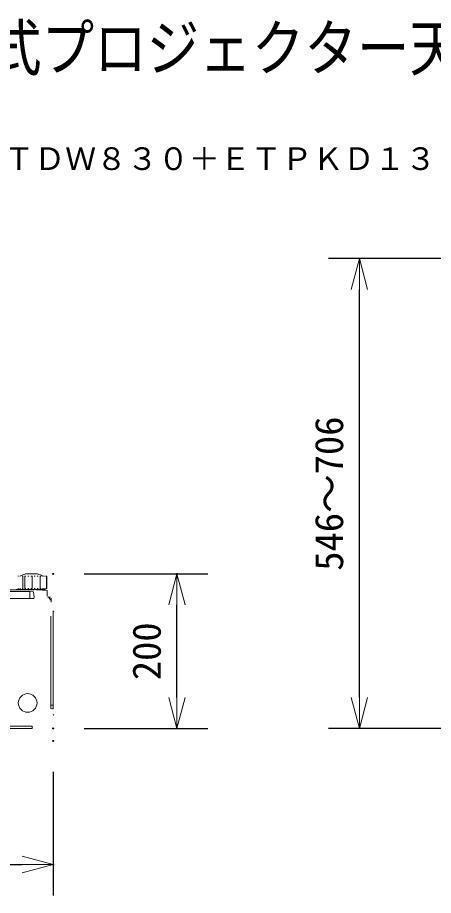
# Model space of a CAD drawing. Units: millimetres, scale not verified. Extents: x -62 to 63, y -57 to 57.
# Drawn here: x -20 to 6.9, y 0 to 56.8 of the extents above; entities that cross this region are included whole.
import ezdxf
from ezdxf.enums import TextEntityAlignment as Align

# ---------------------------------------------------------------- set-up
doc = ezdxf.new("R2010")
doc.units = ezdxf.units.MM
doc.header["$LTSCALE"] = 0.125
doc.header["$PDMODE"] = 32
doc.header["$PDSIZE"] = 0.0625
doc.layers.add('0-0_0', color=7, linetype='Continuous', lineweight=18)
for name, color, linetype in [('0-2_DEFPOINTS', 7, 'Continuous'), ('0-4_MOJI1', 7, 'Continuous'), ('0-6_SUNPO', 7, 'Continuous'), ('0-7_TOUROKU', 7, 'Continuous')]:
    doc.layers.add(name, color=color, linetype=linetype)
doc.styles.add('ＭＳ ゴシック', font='')
doc.styles.get('ＭＳ ゴシック').set_extended_font_data('MS Gothic')

# ---------------------------------------------------------------- blocks, each defined once
blk = doc.blocks.new('_OPEN30')
at = {"layer": '0-0_0'}
blk.add_line((0, 0), (-1, 0), dxfattribs=at)
blk.add_lwpolyline([(-1, 0.26795), (0, 0), (-1, -0.26795)], dxfattribs=at)
blk = doc.blocks.new('D8')
at = {"layer": '0-2_DEFPOINTS'}
for p in [(-42.0025, 6.6078), (-17.1039, 6.6078), (-17.1039, -1.3922)]:
    blk.add_point(p, dxfattribs=at)
at = {"layer": '0-6_SUNPO'}
for p, q in [((-42.0025, 4.6078), (-42.0025, -3.3922)), ((-17.1039, 4.6078), (-17.1039, -3.3922)), ((-40.0025, -1.3922), (-19.1039, -1.3922))]:
    blk.add_line(p, q, dxfattribs=at)
at = {"layer": '0-6_SUNPO', "xscale": 2, "yscale": 2, "rotation": 180}
blk.add_blockref('_OPEN30', (-42.0025, -1.3922), dxfattribs=at)
at = {"layer": '0-6_SUNPO', "xscale": 2, "yscale": 2}
blk.add_blockref('_OPEN30', (-17.1039, -1.3922), dxfattribs=at)
at = {"layer": '0-6_SUNPO', "style": 'ＭＳ ゴシック'}
blk.add_text('498', height=1.833, dxfattribs=at).set_placement((-31.4282, -0.8922), align=Align.BOTTOM_LEFT)
blk = doc.blocks.new('D7')
at = {"layer": '0-2_DEFPOINTS'}
for p in [(-17.0975, 17.412), (-9.0975, 17.412), (-17.0975, 7.412)]:
    blk.add_point(p, dxfattribs=at)
at = {"layer": '0-6_SUNPO'}
for p, q in [((-15.0975, 17.412), (-7.0975, 17.412)), ((-9.0975, 9.412), (-9.0975, 15.412)), ((-15.0975, 7.412), (-7.0975, 7.412))]:
    blk.add_line(p, q, dxfattribs=at)
at = {"layer": '0-6_SUNPO', "xscale": 2, "yscale": 2}
for p, rotation in [((-9.0975, 17.412), 90), ((-9.0975, 7.412), 270)]:
    blk.add_blockref('_OPEN30', p, dxfattribs=dict(at, rotation=rotation))
at = {"layer": '0-6_SUNPO', "style": 'ＭＳ ゴシック'}
blk.add_text('200', height=1.833, rotation=90, dxfattribs=at).set_placement((-9.5975, 10.537), align=Align.BOTTOM_LEFT)
blk = doc.blocks.new('D6')
at = {"layer": '0-2_DEFPOINTS'}
for p in [(2.6993, 37.8245), (10.6993, 37.8245), (10.6993, 7.412)]:
    blk.add_point(p, dxfattribs=at)
at = {"layer": '0-6_SUNPO'}
for p, q in [((8.6993, 37.8245), (0.6993, 37.8245)), ((2.6993, 9.412), (2.6993, 35.8245)), ((8.6993, 7.412), (0.6993, 7.412))]:
    blk.add_line(p, q, dxfattribs=at)
at = {"layer": '0-6_SUNPO', "xscale": 2, "yscale": 2}
for p, rotation in [((2.6993, 37.8245), 90), ((2.6993, 7.412), 270)]:
    blk.add_blockref('_OPEN30', p, dxfattribs=dict(at, rotation=rotation))
at = {"layer": '0-6_SUNPO', "style": 'ＭＳ ゴシック'}
blk.add_text('546～706', height=1.833, rotation=90, dxfattribs=at).set_placement((2.1993, 17.6182), align=Align.BOTTOM_LEFT)

msp = doc.modelspace()

# ---------------------------------------------------------------- linework, layer by layer
at = {"layer": '0-0_0'}
for p, q in [((-19.9754, 20.6475), (-20.0102, 20.6475)), ((-19.961, 20.6475), (-19.9754, 20.6475)), ((-19.8467, 20.6475), (-19.8933, 20.6475)), ((-19.8331, 20.6475), (-19.8467, 20.6475)), ((-19.5019, 20.6475), (-19.5656, 20.6475)), ((-19.5114, 20.7975), (-18.7432, 20.7975)), ((-19.4916, 20.6475), (-19.5019, 20.6475)), ((-19.3692, 20.6475), (-19.3715, 20.6475)), ((-19.301, 20.6475), (-19.3692, 20.6475)), ((-19.293, 20.6475), (-19.301, 20.6475)), ((-19.1621, 20.6475), (-19.1674, 20.6475)), ((-19.0924, 20.6475), (-19.1621, 20.6475)), ((-19.0872, 20.6475), (-19.0924, 20.6475)), ((-18.8831, 20.6475), (-18.8854, 20.6475)), ((-18.7527, 20.6475), (-18.763, 20.6475)), ((-18.689, 20.6475), (-18.7527, 20.6475)), ((-18.5681, 20.6475), (-18.5803, 20.6475)), ((-18.5117, 20.6475), (-18.5681, 20.6475)), ((-18.4079, 20.6475), (-18.4215, 20.6475)), ((-18.3613, 20.6475), (-18.4079, 20.6475)), ((-18.2792, 20.6475), (-18.2936, 20.6475)), ((-18.2444, 20.6475), (-18.2792, 20.6475)), ((-18.1876, 20.6475), (-18.2021, 20.6475)), ((-18.166, 20.6475), (-18.1876, 20.6475)), ((-18.137, 20.6475), (-18.1511, 20.6475)), ((-18.1297, 20.6475), (-18.137, 20.6475)), ((-18.1297, 19.8475), (-18.1297, 20.6475)), ((-19.2268, 19.7647), (-41.1278, 19.7647)), ((-20.1252, 19.785), (-19.2245, 19.785)), ((-20.1036, 19.7975), (-19.0439, 19.7975)), ((-20.0102, 19.8475), (-19.9754, 19.8475)), ((-19.9754, 19.8475), (-19.961, 19.8475)), ((-19.8933, 19.8475), (-19.8467, 19.8475)), ((-19.8467, 19.8475), (-19.8331, 19.8475)), ((-19.5656, 19.8475), (-19.5019, 19.8475)), ((-19.5114, 19.8263), (-19.5291, 19.8475)), ((-19.5113, 19.8475), (-19.5113, 19.7975)), ((-19.5019, 19.8475), (-19.4916, 19.8475)), ((-19.3715, 19.8475), (-19.3692, 19.8475)), ((-19.3692, 19.8475), (-19.301, 19.8475)), ((-19.301, 19.8475), (-19.293, 19.8475)), ((-19.2268, 19.7647), (-18.9999, 19.7528)), ((-19.1674, 19.8475), (-19.1621, 19.8475)), ((-19.1621, 19.8475), (-19.0924, 19.8475)), ((-19.0924, 19.8475), (-19.0872, 19.8475)), ((-18.2523, 19.7975), (-19.0439, 19.7975)), ((-18.8854, 19.8475), (-18.8831, 19.8475)), ((-18.8416, 19.7904), (-18.7488, 19.7855)), ((-18.7409, 19.7605), (-18.8366, 19.7654)), ((-18.763, 19.8475), (-18.7527, 19.8475)), ((-18.7527, 19.8475), (-18.689, 19.8475)), ((-18.7488, 19.7855), (-18.151, 19.7542)), ((-18.7432, 19.7975), (-18.7432, 19.8475)), ((-18.1273, 19.7292), (-18.7409, 19.7606)), ((-18.7409, 19.7605), (-18.7409, 19.7438)), ((-18.5803, 19.8475), (-18.5681, 19.8475)), ((-18.5681, 19.8475), (-18.5117, 19.8475)), ((-18.4215, 19.8475), (-18.4079, 19.8475)), ((-18.4079, 19.8475), (-18.3613, 19.8475)), ((-18.2936, 19.8475), (-18.2792, 19.8475)), ((-18.2792, 19.8475), (-18.2444, 19.8475)), ((-18.2516, 19.7595), (-18.2523, 19.7975)), ((-18.2021, 19.8475), (-18.1876, 19.8475)), ((-18.1876, 19.8475), (-18.166, 19.8475)), ((-18.1511, 19.8475), (-18.137, 19.8475)), ((-18.137, 19.8475), (-18.1297, 19.8475)), ((-18.1273, 19.3824), (-18.1273, 19.7292)), ((-18.1273, 19.485), (-18.1073, 19.485)), ((-18.1073, 19.485), (-18.1073, 19.3618)), ((-18.0477, 19.2977), (-17.8997, 19.29)), ((-17.8523, 19.24), (-17.8523, 18.9856)), ((-17.7325, 18.4128), (-17.7273, 18.4128)), ((-17.7273, 18.4128), (-17.7273, 12.2975)), ((-17.7273, 12.2975), (-17.7389, 12.0768)), ((-41.2676, 10.7975), (-19.087, 10.7975))]:
    msp.add_line(p, q, dxfattribs=at)
at = {"layer": '0-0_0', "color": 1}
for p, q in [((-19.6865, 19.8475), (-19.6865, 20.6475)), ((-19.5656, 19.8475), (-19.5656, 20.6475)), ((-19.0872, 19.8475), (-19.0872, 20.6475)), ((-18.5681, 19.8475), (-18.5681, 20.6475)), ((-18.1511, 19.8475), (-18.1511, 20.6475)), ((-41.1272, 19.6577), (-19.2274, 19.6577)), ((-19.2273, 19.3015), (-19.2274, 19.6578)), ((-19.0126, 19.6466), (-19.2274, 19.6578)), ((-18.9643, 19.2877), (-18.9969, 19.6456)), ((-19.2296, 19.215), (-41.125, 19.215)), ((-19.2296, 19.215), (-19.2273, 19.3014)), ((-19.2296, 19.215), (-18.9688, 19.2013)), ((-19.2273, 19.3014), (-19.2273, 19.3015)), ((-18.9643, 19.2877), (-18.9688, 19.2013)), ((-17.872, 18.0552), (-17.872, 12.3013)), ((-17.872, 12.3013), (-17.8833, 12.0844)), ((-17.7836, 12.0792), (-17.8833, 12.0844)), ((-17.7721, 12.2987), (-17.872, 12.3013)), ((-17.7836, 12.0792), (-17.7389, 12.0768)), ((-17.7721, 12.2987), (-17.7273, 12.2975)), ((-20.5523, 10.9422), (-19.087, 10.9422)), ((-19.087, 10.8423), (-19.087, 10.9422)), ((-19.087, 10.8423), (-19.087, 10.7975))]:
    msp.add_line(p, q, dxfattribs=at)
at = {"layer": '0-0_0'}
for points in [[(-19.6743, 20.6475), (-19.6865, 20.6475), (-19.7429, 20.6475)], [(-18.8854, 20.6475), (-18.9536, 20.6475), (-18.9615, 20.6475)], [(-19.7429, 19.8475), (-19.6865, 19.8475), (-19.6743, 19.8475)], [(-18.9615, 19.8475), (-18.9536, 19.8475), (-18.8854, 19.8475)]]:
    msp.add_lwpolyline(points, dxfattribs=at)
at = {"layer": '0-0_0', "color": 1}
msp.add_circle((-19.3773, 12.4475), 0.605, dxfattribs=at)
at = {"layer": '0-0_0'}
for centre, radius, start, end in [((-19.1273, 19.3475), 1.5, 104.83513, 119.92647), ((-19.1273, 19.3475), 1.5, 60.07353, 75.16487), ((-19.0439, 19.7825), 0.015, 0.5, 90), ((-18.0464, 19.3227), 0.025, 221.43439, 267), ((-19.0786, 18.4128), 1.375, 30.97409, 37.21788), ((-17.8273, 18.9856), 0.025, 180, 204.61998), ((-17.452, 18.5328), 0.3, 207.54096, 219.85472), ((-17.452, 11.5121), 0.3, 140.1656, 152.45904)]:
    msp.add_arc(centre, radius, start, end, dxfattribs=at)
for centre, major_axis, ratio, start_param, end_param in [((-19.0436, 19.7539), (-0.0014, -0.0149), 0.000383, 3.7056345, 4.6311718), ((-19.0438, 19.7755), (0.015, 0.0001), 0.305332, 6.2831853, 7.7705755), ((-18.9623, 19.7739), (-0.015, 0), 0.216731, 4.5697979, 6.2831853), ((-18.9623, 19.7428), (0.0013, 0.0149), 0.052142, 5.222342, 6.2831853), ((-18.8429, 19.7654), (-0.0013, -0.025), 0.251463, 1.5839742, 3.1415927), ((-17.9823, 19.2444), (-0.0199, -0.0151), 0.031683, 4.7540783, 6.2831853), ((-17.8984, 19.1204), (-0.0214, -0.0129), 0.026962, 4.7572769, 6.2831853)]:
    msp.add_ellipse(centre, major_axis=major_axis, ratio=ratio, start_param=start_param, end_param=end_param, dxfattribs=at)

# ---------------------------------------------------------------- block references
at = {"layer": '0-6_SUNPO'}
for name in ['D6', 'D7', 'D8']:
    msp.add_blockref(name, (-0.622, 3.3855), dxfattribs=at)

# ---------------------------------------------------------------- texts
at = {"layer": '0-4_MOJI1', "style": 'ＭＳ ゴシック', "width": 0.85}
msp.add_text('ＤＬＰ方式プロジェクター天吊り金具付（レンズ付）', height=2.933, dxfattribs=at).set_placement((-35.4835, 52.4964), align=Align.BOTTOM_LEFT)
at = {"layer": '0-7_TOUROKU', "style": 'ＭＳ ゴシック'}
msp.add_text('ＰＴＤＷ８３０＋ＥＴＰＫＤ１３０Ｂ＋ＥＴＰＫＤ１３０Ｈ＋ＥＴＤＬＥ０３０', height=1.466, dxfattribs=at).set_placement((-22.9502, 46.4964), align=Align.BOTTOM_LEFT)

doc.saveas('drawing.dxf')
